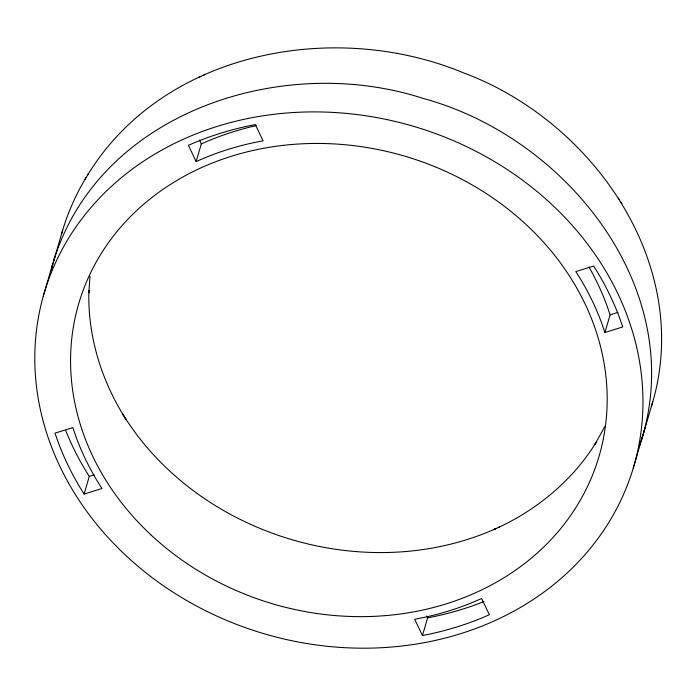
<?xml version="1.0" encoding="UTF-8"?>
<svg xmlns="http://www.w3.org/2000/svg" width="696" height="696" viewBox="0 0 696 696"><rect width="100%" height="100%" fill="white"/><g stroke="black" fill="none" stroke-linecap="round" stroke-linejoin="round"><path stroke-width="1.04" d="M89.993 276.451L88.844 292.798L88.905 290.458C87.461 335.907 101.512 381.164 125.985 419.27L122.714 414.059L123.636 415.529M51.295 270.039L54.888 256.667M641.573 439.872C688.022 288.518 565.996 137.156 423.412 98.519C282.898 52.522 97.701 111.821 52.809 263.706L43.213 296.392M651.439 406.342C694.73 266.533 593.749 121.461 464.093 73.08C335.42 19.331 163.195 50.66 87.374 175.453M51.53 268.134L52.809 263.706M61.396 234.604C67.399 213.028 76.673 192.409 88.583 173.461M640.807 441.621L644.931 428.397M53.601 261.096L62.683 230.176M84.094 494.047L80.197 487.774A307.997 265.106 16.4 0 1 57.333 439.889L55.01 433.13L72.836 427.605L75.699 435.94A288.483 248.307 16.4 0 0 97.109 480.788L101.921 488.514L84.094 494.047L89.288 476.395L85.391 470.122A307.997 265.106 16.4 0 1 65.642 430.415M196.133 161.55L188.39 145.334L195.211 142.393A307.997 265.106 16.4 0 1 247.828 126.072L255.328 124.567L263.071 140.792L253.822 142.645A288.483 248.307 16.4 0 0 204.537 157.931L196.133 161.55L201.335 143.898L199.508 140.087M422.428 635.518L414.677 619.301L423.934 617.448A288.483 248.307 16.4 0 0 473.21 602.162L481.615 598.534L489.358 614.751L482.546 617.691A307.997 265.106 16.4 0 1 429.928 634.013L422.428 635.518L427.622 617.865L426.709 615.951M604.911 332.488L602.057 324.153A288.483 248.307 16.4 0 0 580.638 279.305L575.836 271.57L593.653 266.037L597.56 272.31A307.997 265.106 16.4 0 1 620.423 320.195L622.737 326.955L604.911 332.488L610.114 314.836L607.251 306.492A288.483 248.307 16.4 0 0 589.016 267.081M633.256 468.13A307.275 264.489 16.4 0 0 257.694 116.667A307.275 264.489 16.4 0 0 125.68 555.338A307.275 264.489 16.4 0 0 633.256 468.13L642.86 435.435M643.643 432.834L652.726 401.905M639.25 445.962L640.494 442.491M604.92 426.326L595.019 444.257L596.237 442.256C573.104 479.744 537.982 509.124 498.179 527.594L499.745 526.872L494.16 529.43L495.691 528.725C367.01 586.041 201.031 536.546 125.071 417.826M84.964 179.438L86.182 177.436M199.239 77.152L200.796 76.429M203.78 75.081L205.311 74.376M201.335 143.898L209.731 140.279A288.483 248.307 16.4 0 1 256.18 125.611M89.288 476.395L94.238 474.855M610.114 314.836L618.031 312.374M427.622 617.865L435.122 616.36A307.997 265.106 16.4 0 0 483.998 601.553M618.344 197.96L619.257 199.404M620.98 202.162L621.911 203.624M150.762 534.711A271.127 233.369 16.4 0 0 598.621 457.768A271.127 233.369 16.4 0 0 267.247 147.648A271.127 233.369 16.4 0 0 150.762 534.711"/></g></svg>
